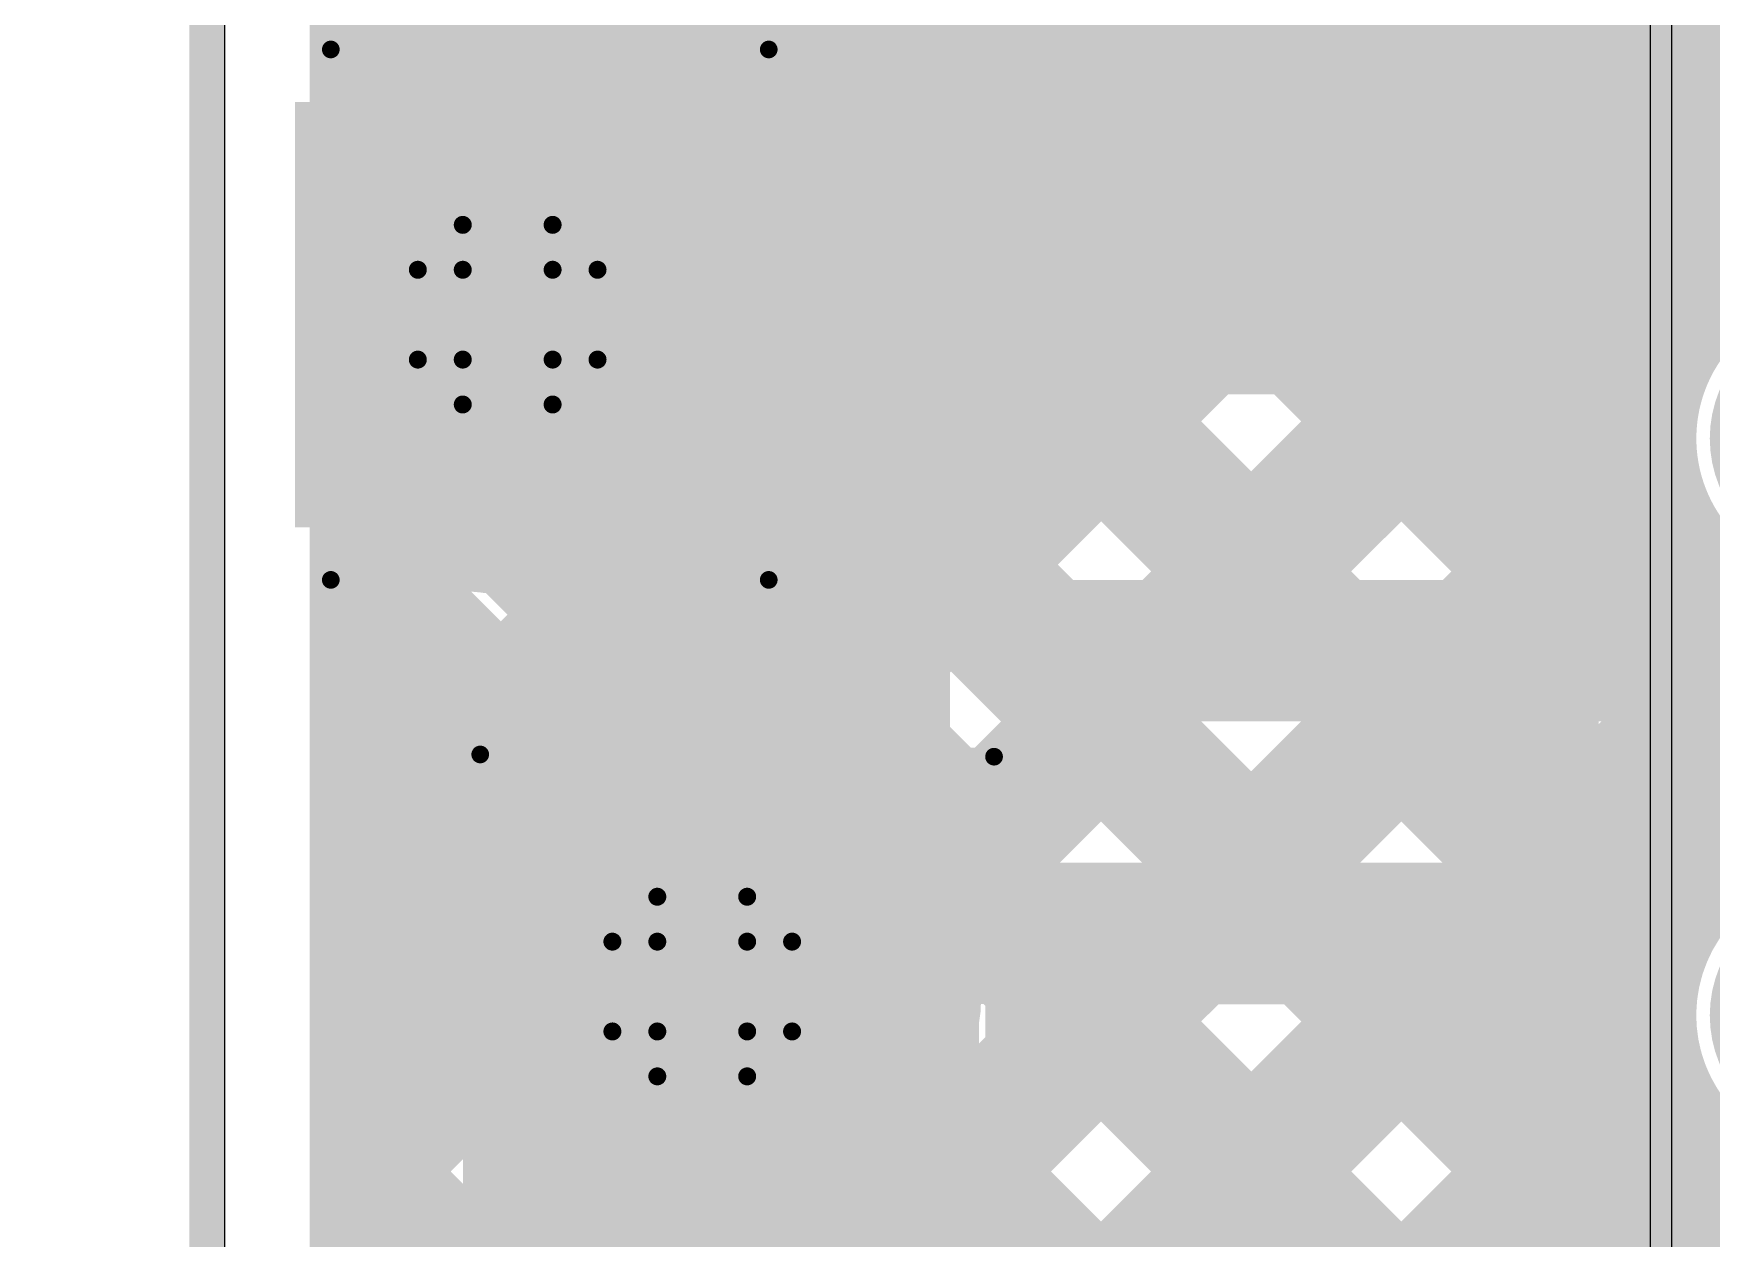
# Model space of a CAD drawing. Header units: millimetres. Extents: x 13 to 259, y -2 to 326.
# Drawn here: x 96.26 to 101.003, y 85.088 to 88.495 of the extents above; entities that cross this region are included whole.
import ezdxf

# ---------------------------------------------------------------- set-up
doc = ezdxf.new("R2010")
doc.units = ezdxf.units.MM
for name, color, linetype in [('BottomLayer', 5, 'Continuous'), ('BottomSolder', 6, 'Continuous'), ('ConnectLayer', 7, 'Continuous'), ('DrillDrawing', 1, 'Continuous'), ('Mechanical14', 56, 'Continuous'), ('Mechanical34', 56, 'Continuous'), ('Mechanical35', 56, 'Continuous'), ('Mechanical37', 56, 'Continuous'), ('Mechanical8', 56, 'Continuous'), ('MidLayer1', 16, 'Continuous'), ('MidLayer2', 76, 'Continuous'), ('MidLayer3', 90, 'Continuous'), ('MidLayer4', 156, 'Continuous'), ('MidLayer5', 130, 'Continuous'), ('MidLayer6', 216, 'Continuous'), ('MultiLayer', 9, 'Continuous'), ('TopLayer', 1, 'Continuous'), ('TopPaste', 8, 'Continuous'), ('TopSolder', 216, 'Continuous')]:
    doc.layers.add(name, color=color, linetype=linetype)

# ---------------------------------------------------------------- blocks, each defined once
blk = doc.blocks.new('PCB_CONN_1206F_40')
at = {"layer": 'Mechanical14', "const_width": 0.1}
for points in [[(-0.7321, 1.0579), (-0.7321, -1.0587)], [(0.6093, 1.0579), (-0.7321, 1.0579)], [(0.6186, -1.0587), (-0.7321, -1.0587)]]:
    blk.add_lwpolyline(points, dxfattribs=at)
at = {"layer": 'Mechanical14', "const_width": 0.05}
for points in [[(-0.7571, 1.0579, 1), (-0.7071, 1.0579, 1)], [(-0.7571, 1.0579, 1), (-0.7071, 1.0579, 1)], [(0.5843, 1.0579, 1), (0.6343, 1.0579, 1)], [(-0.7571, -1.0587, 1), (-0.7071, -1.0587, 1)], [(-0.7571, -1.0587, 1), (-0.7071, -1.0587, 1)], [(0.5936, -1.0587, 1), (0.6436, -1.0587, 1)]]:
    blk.add_lwpolyline(points, format="xyb", close=True, dxfattribs=at)
at = {"layer": 'Mechanical34', "const_width": 0.05}
blk.add_lwpolyline([(0.6276, -1.1563), (-0.825, -1.15)], dxfattribs=at)
at = {"layer": 'Mechanical34', "const_width": 0.025}
for points in [[(-0.8375, -1.15, 1), (-0.8125, -1.15, 1)], [(0.6151, -1.1563, 1), (0.6401, -1.1563, 1)]]:
    blk.add_lwpolyline(points, format="xyb", close=True, dxfattribs=at)
at = {"layer": 'Mechanical35', "const_width": 0.05}
blk.add_lwpolyline([(0.625, 1.175), (-0.825, 1.175)], dxfattribs=at)
at = {"layer": 'Mechanical35', "const_width": 0.025}
for points in [[(-0.8375, 1.175, 1), (-0.8125, 1.175, 1)], [(0.6125, 1.175, 1), (0.6375, 1.175, 1)]]:
    blk.add_lwpolyline(points, format="xyb", close=True, dxfattribs=at)
at = {"layer": 'Mechanical37', "const_width": 0.05}
blk.add_lwpolyline([(-0.825, 1.175), (-0.825, -1.15)], dxfattribs=at)
at = {"layer": 'Mechanical37', "const_width": 0.025}
for points in [[(-0.8375, 1.175, 1), (-0.8125, 1.175, 1)], [(-0.8375, -1.15, 1), (-0.8125, -1.15, 1)]]:
    blk.add_lwpolyline(points, format="xyb", close=True, dxfattribs=at)
at = {"layer": 'TopLayer'}
blk.add_solid([(-0.575, -0.9), (0.575, -0.9), (-0.575, 0.9), (0.575, 0.9)], dxfattribs=at)
at = {"layer": 'TopPaste'}
blk.add_solid([(-0.575, -0.9), (0.575, -0.9), (-0.575, 0.9), (0.575, 0.9)], dxfattribs=at)
at = {"layer": 'TopSolder'}
blk.add_solid([(-0.6766, -1.0016), (0.6766, -1.0016), (-0.6766, 1.0016), (0.6766, 1.0016)], dxfattribs=at)
blk = doc.blocks.new('PCB_CONN_0603F_48')
at = {"layer": 'Mechanical14', "const_width": 0.1}
for points in [[(0.508, 0.65), (-0.638, 0.65)], [(-0.638, 0.65), (-0.638, -0.65)], [(0.508, -0.65), (-0.638, -0.65)]]:
    blk.add_lwpolyline(points, dxfattribs=at)
at = {"layer": 'Mechanical14', "const_width": 0.05}
for points in [[(-0.663, 0.65, 1), (-0.613, 0.65, 1)], [(-0.663, 0.65, 1), (-0.613, 0.65, 1)], [(0.483, 0.65, 1), (0.533, 0.65, 1)], [(-0.663, -0.65, 1), (-0.613, -0.65, 1)], [(-0.663, -0.65, 1), (-0.613, -0.65, 1)], [(0.483, -0.65, 1), (0.533, -0.65, 1)]]:
    blk.add_lwpolyline(points, format="xyb", close=True, dxfattribs=at)
at = {"layer": 'Mechanical34', "const_width": 0.05}
blk.add_lwpolyline([(0.5, -0.75), (-0.738, -0.75)], dxfattribs=at)
at = {"layer": 'Mechanical34', "const_width": 0.025}
for points in [[(-0.7505, -0.75, 1), (-0.7255, -0.75, 1)], [(0.4875, -0.75, 1), (0.5125, -0.75, 1)]]:
    blk.add_lwpolyline(points, format="xyb", close=True, dxfattribs=at)
at = {"layer": 'Mechanical35', "const_width": 0.05}
blk.add_lwpolyline([(0.5, 0.75), (-0.738, 0.75)], dxfattribs=at)
at = {"layer": 'Mechanical35', "const_width": 0.025}
for points in [[(-0.7505, 0.75, 1), (-0.7255, 0.75, 1)], [(0.4875, 0.75, 1), (0.5125, 0.75, 1)]]:
    blk.add_lwpolyline(points, format="xyb", close=True, dxfattribs=at)
at = {"layer": 'Mechanical37', "const_width": 0.05}
blk.add_lwpolyline([(-0.738, 0.75), (-0.738, -0.75)], dxfattribs=at)
at = {"layer": 'Mechanical37', "const_width": 0.025}
for points in [[(-0.7505, 0.75, 1), (-0.7255, 0.75, 1)], [(-0.7505, -0.75, 1), (-0.7255, -0.75, 1)]]:
    blk.add_lwpolyline(points, format="xyb", close=True, dxfattribs=at)
at = {"layer": 'TopLayer'}
blk.add_solid([(-0.5, -0.5), (0.5, -0.5), (-0.5, 0.5), (0.5, 0.5)], dxfattribs=at)
at = {"layer": 'TopPaste'}
blk.add_solid([(-0.5, -0.5), (0.5, -0.5), (-0.5, 0.5), (0.5, 0.5)], dxfattribs=at)
at = {"layer": 'TopSolder'}
blk.add_solid([(-0.6016, -0.6016), (0.6016, -0.6016), (-0.6016, 0.6016), (0.6016, 0.6016)], dxfattribs=at)

msp = doc.modelspace()

# ---------------------------------------------------------------- linework, layer by layer
at = {"layer": 'BottomLayer', "const_width": 0.25}
for points in [[(97.475, 87.7, 1), (97.725, 87.7, 1)], [(98.025, 85.8, 1), (98.275, 85.8, 1)]]:
    msp.add_lwpolyline(points, format="xyb", close=True, dxfattribs=at)
at = {"layer": 'BottomSolder', "const_width": 0.3516}
for points in [[(101.1742, 87.35, 1), (101.5258, 87.35, 1)], [(101.1742, 85.7185, 1), (101.5258, 85.7185, 1)]]:
    msp.add_lwpolyline(points, format="xyb", close=True, dxfattribs=at)
at = {"layer": 'ConnectLayer'}
for p, q in [((96.8, 84.7), (96.8, 118.759)), ((96.8, 84.7), (96.8, 118.759)), ((100.8311, 77.725), (100.8311, 95.3499))]:
    msp.add_line(p, q, dxfattribs=at)
at = {"layer": 'ConnectLayer', "const_width": 0.4}
for points in [[(98.7109, 85.983), (109.0742, 96.3463)], [(98.7109, 85.983), (109.0742, 96.3463)], [(97.24, 86.2092), (105.7863, 94.7555)], [(97.24, 86.2092), (105.7863, 94.7555)], [(98.2592, 86.3798), (106.5163, 94.6369)], [(98.2592, 86.3798), (106.5163, 94.6369)], [(97.6234, 88.2895), (101.35, 92.0162)], [(97.24, 91.9814), (100.932, 88.2894)], [(98.1338, 87.9514), (101.35, 91.1677)], [(97.24, 91.1329), (100.8027, 87.5703)], [(97.24, 91.1329), (100.8027, 87.5703)], [(97.24, 91.1329), (100.1579, 88.215)], [(97.24, 91.1329), (100.4845, 87.8884)], [(99.2459, 88.215), (101.35, 90.3192)], [(100.4845, 81.1035), (100.4845, 89.9965)], [(97.6234, 88.2895), (99.2864, 89.9526)], [(97.6234, 88.2895), (99.2864, 89.9526)], [(97.6234, 88.2895), (99.2864, 89.9526)], [(99.2639, 89.9576), (101.2851, 87.9364)], [(99.2639, 89.9576), (101.2851, 87.9364)], [(98.1338, 87.9514), (100.0979, 89.9155)], [(98.1338, 87.9514), (100.0979, 89.9155)], [(98.1338, 87.9514), (100.0979, 89.9155)], [(97.24, 86.2092), (100.4845, 89.4536)], [(100.0944, 88.215), (101.35, 89.4707)], [(98.114, 89.4103), (100.4845, 87.0399)], [(98.1141, 89.4104), (101.2285, 86.2959)], [(98.1141, 89.4104), (101.2285, 86.2959)], [(98.1141, 89.4104), (99.3094, 88.215)], [(97.24, 88.1674), (97.24, 89.2326)], [(97.24, 88.1674), (97.24, 89.2326)], [(97.24, 88.1674), (97.24, 89.2326)], [(97.24, 88.1674), (97.24, 89.2326)], [(97.24, 88.1674), (97.24, 89.2326)], [(97.5648, 89.1111), (100.7856, 85.8903)], [(97.5648, 89.1111), (100.7856, 85.8903)], [(97.5648, 89.1111), (98.688, 87.9879)], [(97.5648, 89.1111), (99.9259, 86.75)], [(97.5648, 89.1111), (100.4845, 86.1914)], [(97.6239, 89.1105), (98.7167, 88.0177)], [(97.6234, 88.2895), (98.0341, 88.7003)], [(100.8576, 88.215), (101.35, 88.7074)], [(98.2592, 86.3798), (100.4845, 88.6051)], [(97.24, 88.5873), (97.5404, 88.287)], [(97.24, 88.5873), (97.5404, 88.287)], [(97.24, 88.5873), (97.5404, 88.287)], [(97.24, 88.5873), (97.5404, 88.287)], [(97.24, 88.5873), (97.5403, 88.287)], [(98.1338, 87.9514), (98.4584, 88.276)], [(98.1186, 87.4185), (98.915, 88.215)], [(98.915, 88.215), (100.8576, 88.215)], [(98.4483, 87.4174), (98.936, 87.9052)], [(98.8726, 86.9932), (99.7794, 87.9)], [(99, 87.9), (101.1365, 87.9)], [(99.4779, 86.75), (100.6279, 87.9)], [(99.6244, 87.9), (100.7744, 86.75)], [(100.4729, 87.9), (100.8027, 87.5703)], [(98.7109, 85.983), (100.4845, 87.7565)], [(98.1896, 87.6762), (99.1157, 86.75)], [(98.2995, 85.5716), (100.4029, 87.675)], [(98.3703, 86.4909), (99.5544, 87.675)], [(98.5014, 87.0377), (99.1387, 87.675)], [(99.1387, 87.675), (100.8576, 87.675)], [(99.8493, 87.675), (101.2285, 86.2959)], [(100.6979, 87.675), (100.8027, 87.5702)], [(98.187, 87.6403), (113.1386, 72.6887)], [(98.187, 87.6403), (113.1386, 72.6887)], [(98.187, 87.6403), (98.2637, 87.5637)], [(98.187, 87.6403), (100.4845, 85.3429)], [(99.0698, 87.6061), (100.7856, 85.8902)], [(97.24, 84.7), (97.24, 87.2326)], [(97.24, 84.7), (97.24, 87.2326)], [(97.24, 84.7), (97.24, 87.2326)], [(97.24, 84.7), (97.24, 87.2326)], [(97.24, 84.7), (97.24, 87.2326)], [(98.2365, 84.66), (100.7788, 87.2024)], [(98.6455, 87.1818), (103.4773, 82.35)], [(98.6648, 85.0883), (100.7788, 87.2024)], [(98.6648, 85.0883), (100.7788, 87.2024)], [(100.3265, 86.75), (100.7788, 87.2024)], [(97.24, 87.0577), (97.3486, 87.1663)], [(97.24, 87.0577), (97.3486, 87.1663)], [(97.24, 87.0577), (97.3486, 87.1663)], [(97.24, 87.0577), (97.3486, 87.1663)], [(97.24, 87.0577), (97.3486, 87.1663)], [(97.8244, 87.1543), (100.4845, 84.4943)], [(97.8245, 87.1544), (101.0169, 83.9619)], [(97.8245, 87.1544), (101.0169, 83.9619)], [(97.8303, 86.2959), (97.8303, 87.1303)], [(97.6239, 87.1105), (98.3999, 86.3345)], [(98.3703, 86.2959), (98.3703, 86.9408)], [(97.24, 86.8903), (97.8328, 86.2975)], [(97.24, 86.8903), (97.8328, 86.2975)], [(97.24, 86.8903), (97.8303, 86.3)], [(97.24, 86.8903), (97.8328, 86.2975)], [(97.24, 86.8902), (97.8328, 86.2975)], [(98.6648, 85.0883), (100.4845, 86.908)], [(97.24, 86.2092), (97.8826, 86.8518)], [(97.24, 86.2092), (97.8303, 86.7994)], [(87.012, 72.587), (101.2035, 86.7785)], [(87.012, 72.587), (101.2035, 86.7785)], [(98.3703, 83.9453), (101.2035, 86.7785)], [(98.3703, 83.9453), (101.2035, 86.7785)], [(99.1157, 86.75), (118.9521, 86.75)], [(98.3703, 86.6085), (101.0169, 83.9619)], [(92.4966, 78.0717), (100.4845, 86.0595)], [(97.24, 86.0417), (97.5661, 85.7157)], [(97.24, 86.0417), (97.5661, 85.7157)], [(97.24, 86.0417), (97.5661, 85.7157)], [(97.24, 86.0417), (97.5661, 85.7157)], [(97.24, 86.0417), (97.5661, 85.7156)], [(93.79, 79.365), (100.375, 85.95)], [(98.6648, 85.0883), (99.5265, 85.95)], [(98.95, 85.95), (100.8074, 85.95)], [(99.0288, 85.95), (101.0169, 83.9619)], [(99.8774, 85.95), (106.4624, 79.365)], [(100.7259, 85.95), (100.7856, 85.8903)], [(98.2142, 85.9161), (100.7716, 83.3586)], [(97.24, 85.3607), (97.5702, 85.6908)], [(97.24, 85.3607), (97.5702, 85.6908)], [(97.24, 85.3607), (97.5702, 85.6908)], [(97.24, 85.3607), (97.5702, 85.6908)], [(97.24, 85.3607), (97.5702, 85.6908)], [(93.1514, 77.8779), (100.7942, 85.5207)], [(93.1514, 77.8779), (100.7942, 85.5207)], [(94.6385, 79.365), (100.7942, 85.5207)], [(98.3703, 83.0968), (100.7942, 85.5207)], [(98.6475, 85.4828), (100.7716, 83.3587)], [(98.6475, 85.4828), (100.7716, 83.3587)], [(98.6475, 85.4828), (100.7716, 83.3587)], [(98.6475, 85.4828), (100.4845, 83.6458)], [(93.3452, 78.0717), (100.4845, 85.211)], [(97.24, 85.1932), (97.5641, 84.8691)], [(97.24, 85.1932), (97.5641, 84.8691)], [(97.24, 85.1932), (97.5641, 84.8691)], [(97.24, 85.1932), (97.5641, 84.8691)], [(97.24, 85.1932), (97.5641, 84.8691)], [(93.5961, 77.474), (101.2578, 85.1358)], [(93.5961, 77.474), (101.2578, 85.1358)], [(95.487, 79.365), (101.2578, 85.1358)], [(98.472, 82.35), (101.2578, 85.1358)], [(98.2819, 84.9998), (100.9317, 82.35)]]:
    msp.add_lwpolyline(points, dxfattribs=at)
at = {"layer": 'ConnectLayer'}
for points, const_width in [([(100.3845, 88.6051, 1), (100.5845, 88.6051, 1)], 0.2), ([(97.14, 88.5873, 1), (97.34, 88.5873, 1)], 0.2), ([(97.14, 88.5873, 1), (97.34, 88.5873, 1)], 0.2), ([(97.14, 88.5873, 1), (97.34, 88.5873, 1)], 0.2), ([(97.14, 88.5873, 1), (97.34, 88.5873, 1)], 0.2), ([(97.14, 88.5873, 1), (97.34, 88.5873, 1)], 0.2), ([(97.4403, 88.287, 1), (97.6403, 88.287, 1)], 0.2), ([(97.4404, 88.287, 1), (97.6404, 88.287, 1)], 0.2), ([(97.4404, 88.287, 1), (97.6404, 88.287, 1)], 0.2), ([(97.4404, 88.287, 1), (97.6404, 88.287, 1)], 0.2), ([(97.4404, 88.287, 1), (97.6404, 88.287, 1)], 0.2), ([(97.5234, 88.2895, 1), (97.7234, 88.2895, 1)], 0.2), ([(97.5234, 88.2895, 1), (97.7234, 88.2895, 1)], 0.2), ([(97.5234, 88.2895, 1), (97.7234, 88.2895, 1)], 0.2), ([(97.5234, 88.2895, 1), (97.7234, 88.2895, 1)], 0.2), ([(97.5234, 88.2895, 1), (97.7234, 88.2895, 1)], 0.2), ([(98.3584, 88.276, 1), (98.5584, 88.276, 1)], 0.2), ([(100.832, 88.2894, 1), (101.032, 88.2894, 1)], 0.2), ([(98.815, 88.215, 1), (99.015, 88.215, 1)], 0.2), ([(98.815, 88.215, 1), (99.015, 88.215, 1)], 0.2), ([(99.1459, 88.215, 1), (99.3459, 88.215, 1)], 0.2), ([(99.2094, 88.215, 1), (99.4094, 88.215, 1)], 0.2), ([(99.9944, 88.215, 1), (100.1944, 88.215, 1)], 0.2), ([(100.0579, 88.215, 1), (100.2579, 88.215, 1)], 0.2), ([(100.7576, 88.215, 1), (100.9576, 88.215, 1)], 0.2), ([(100.7576, 88.215, 1), (100.9576, 88.215, 1)], 0.2), ([(97.14, 88.1674, 1), (97.34, 88.1674, 1)], 0.2), ([(97.14, 88.1674, 1), (97.34, 88.1674, 1)], 0.2), ([(97.14, 88.1674, 1), (97.34, 88.1674, 1)], 0.2), ([(97.14, 88.1674, 1), (97.34, 88.1674, 1)], 0.2), ([(97.14, 88.1674, 1), (97.34, 88.1674, 1)], 0.2), ([(97.14, 88.1674, 1), (97.34, 88.1674, 1)], 0.2), ([(97.14, 88.1674, 1), (97.34, 88.1674, 1)], 0.2), ([(97.14, 88.1674, 1), (97.34, 88.1674, 1)], 0.2), ([(97.14, 88.1674, 1), (97.34, 88.1674, 1)], 0.2), ([(97.14, 88.1674, 1), (97.34, 88.1674, 1)], 0.2), ([(98.588, 87.9879, 1), (98.788, 87.9879, 1)], 0.2), ([(98.6167, 88.0177, 1), (98.8167, 88.0177, 1)], 0.2), ([(98.6167, 88.0177, 1), (98.8167, 88.0177, 1)], 0.2), ([(98.6172, 88.0172, 1), (98.8172, 88.0172, 1)], 0.2), ([(98.0338, 87.9514, 1), (98.2338, 87.9514, 1)], 0.2), ([(98.0338, 87.9514, 1), (98.2338, 87.9514, 1)], 0.2), ([(98.0338, 87.9514, 1), (98.2338, 87.9514, 1)], 0.2), ([(98.0338, 87.9514, 1), (98.2338, 87.9514, 1)], 0.2), ([(98.0338, 87.9514, 1), (98.2338, 87.9514, 1)], 0.2), ([(101.94, 87.35, 1), (100.76, 87.35, 1)], 0.4), ([(101.94, 87.35, 1), (100.76, 87.35, 1)], 0.4), ([(98.836, 87.9052, 1), (99.036, 87.9052, 1)], 0.2), ([(98.9, 87.9, 1), (99.1, 87.9, 1)], 0.2), ([(98.9, 87.9, 1), (99.1, 87.9, 1)], 0.2), ([(98.9, 87.9, 1), (99.1, 87.9, 1)], 0.2), ([(99.5244, 87.9, 1), (99.7244, 87.9, 1)], 0.2), ([(99.6794, 87.9, 1), (99.8794, 87.9, 1)], 0.2), ([(100.3729, 87.9, 1), (100.5729, 87.9, 1)], 0.2), ([(100.3845, 87.8884, 1), (100.5845, 87.8884, 1)], 0.2), ([(100.5279, 87.9, 1), (100.7279, 87.9, 1)], 0.2), ([(101.0365, 87.9, 1), (101.2365, 87.9, 1)], 0.2), ([(101.0365, 87.9, 1), (101.2365, 87.9, 1)], 0.2), ([(100.3845, 87.7565, 1), (100.5845, 87.7565, 1)], 0.2), ([(98.09, 87.7, 1), (98.29, 87.7, 1)], 0.2), ([(98.09, 87.7, 1), (98.29, 87.7, 1)], 0.2), ([(98.09, 87.7, 1), (98.29, 87.7, 1)], 0.2), ([(98.09, 87.7, 1), (98.29, 87.7, 1)], 0.2), ([(98.09, 87.7, 1), (98.29, 87.7, 1)], 0.2), ([(98.09, 87.7, 1), (98.29, 87.7, 1)], 0.2), ([(98.09, 87.7, 1), (98.29, 87.7, 1)], 0.2), ([(98.09, 87.7, 1), (98.29, 87.7, 1)], 0.2), ([(98.09, 87.7, 1), (98.29, 87.7, 1)], 0.2), ([(98.0896, 87.6762, 1), (98.2896, 87.6762, 1)], 0.2), ([(99.0387, 87.675, 1), (99.2387, 87.675, 1)], 0.2), ([(99.0387, 87.675, 1), (99.2387, 87.675, 1)], 0.2), ([(99.4544, 87.675, 1), (99.6544, 87.675, 1)], 0.2), ([(99.7493, 87.675, 1), (99.9493, 87.675, 1)], 0.2), ([(100.3029, 87.675, 1), (100.5029, 87.675, 1)], 0.2), ([(100.5979, 87.675, 1), (100.7979, 87.675, 1)], 0.2), ([(100.7576, 87.675, 1), (100.9576, 87.675, 1)], 0.2), ([(100.7576, 87.675, 1), (100.9576, 87.675, 1)], 0.2), ([(98.087, 87.6403, 1), (98.287, 87.6403, 1)], 0.2), ([(98.087, 87.6403, 1), (98.287, 87.6403, 1)], 0.2), ([(98.087, 87.6403, 1), (98.287, 87.6403, 1)], 0.2), ([(98.087, 87.6403, 1), (98.287, 87.6403, 1)], 0.2), ([(98.9698, 87.6061, 1), (99.1698, 87.6061, 1)], 0.2), ([(98.1637, 87.5637, 1), (98.3637, 87.5637, 1)], 0.2), ([(100.7027, 87.5703, 1), (100.9027, 87.5703, 1)], 0.2), ([(100.7027, 87.5703, 1), (100.9027, 87.5703, 1)], 0.2), ([(100.7027, 87.5703, 1), (100.9027, 87.5703, 1)], 0.2), ([(100.7027, 87.5702, 1), (100.9027, 87.5702, 1)], 0.2), ([(98.0186, 87.4185, 1), (98.2186, 87.4185, 1)], 0.2), ([(98.0186, 87.4185, 1), (98.2186, 87.4185, 1)], 0.2), ([(98.3483, 87.4174, 1), (98.5483, 87.4174, 1)], 0.2), ([(100.66, 87.35, 1), (100.86, 87.35, 1)], 0.2), ([(100.66, 87.35, 1), (100.86, 87.35, 1)], 0.2), ([(97.14, 87.2326, 1), (97.34, 87.2326, 1)], 0.2), ([(97.14, 87.2326, 1), (97.34, 87.2326, 1)], 0.2), ([(97.14, 87.2326, 1), (97.34, 87.2326, 1)], 0.2), ([(97.14, 87.2326, 1), (97.34, 87.2326, 1)], 0.2), ([(97.14, 87.2326, 1), (97.34, 87.2326, 1)], 0.2), ([(97.14, 87.2326, 1), (97.34, 87.2326, 1)], 0.2), ([(97.14, 87.2326, 1), (97.34, 87.2326, 1)], 0.2), ([(97.14, 87.2326, 1), (97.34, 87.2326, 1)], 0.2), ([(97.14, 87.2326, 1), (97.34, 87.2326, 1)], 0.2), ([(97.14, 87.2326, 1), (97.34, 87.2326, 1)], 0.2), ([(97.7815, 87.1815, 1), (97.9815, 87.1815, 1)], 0.2), ([(98.5455, 87.1818, 1), (98.7455, 87.1818, 1)], 0.2), ([(100.6788, 87.2024, 1), (100.8788, 87.2024, 1)], 0.2), ([(100.6788, 87.2024, 1), (100.8788, 87.2024, 1)], 0.2), ([(100.6788, 87.2024, 1), (100.8788, 87.2024, 1)], 0.2), ([(100.6788, 87.2024, 1), (100.8788, 87.2024, 1)], 0.2), ([(97.2486, 87.1663, 1), (97.4486, 87.1663, 1)], 0.2), ([(97.2486, 87.1663, 1), (97.4486, 87.1663, 1)], 0.2), ([(97.2486, 87.1663, 1), (97.4486, 87.1663, 1)], 0.2), ([(97.2486, 87.1663, 1), (97.4486, 87.1663, 1)], 0.2), ([(97.2486, 87.1663, 1), (97.4486, 87.1663, 1)], 0.2), ([(97.7244, 87.1543, 1), (97.9244, 87.1543, 1)], 0.2), ([(97.7245, 87.1544, 1), (97.9245, 87.1544, 1)], 0.2), ([(97.7245, 87.1544, 1), (97.9245, 87.1544, 1)], 0.2), ([(97.7303, 87.1303, 1), (97.9303, 87.1303, 1)], 0.2), ([(97.5239, 87.1105, 1), (97.7239, 87.1105, 1)], 0.2), ([(97.5239, 87.1105, 1), (97.7239, 87.1105, 1)], 0.2), ([(97.14, 87.0577, 1), (97.34, 87.0577, 1)], 0.2), ([(97.14, 87.0577, 1), (97.34, 87.0577, 1)], 0.2), ([(97.14, 87.0577, 1), (97.34, 87.0577, 1)], 0.2), ([(97.14, 87.0577, 1), (97.34, 87.0577, 1)], 0.2), ([(97.14, 87.0577, 1), (97.34, 87.0577, 1)], 0.2), ([(98.4004, 87.0367, 1), (98.6004, 87.0367, 1)], 0.2), ([(98.4014, 87.0377, 1), (98.6014, 87.0377, 1)], 0.2), ([(98.4014, 87.0377, 1), (98.6014, 87.0377, 1)], 0.2), ([(100.3845, 87.0399, 1), (100.5845, 87.0399, 1)], 0.2), ([(98.7726, 86.9932, 1), (98.9726, 86.9932, 1)], 0.2), ([(98.2703, 86.9408, 1), (98.4703, 86.9408, 1)], 0.2), ([(98.2703, 86.9408, 1), (98.4703, 86.9408, 1)], 0.2), ([(98.2703, 86.9408, 1), (98.4703, 86.9408, 1)], 0.2), ([(97.14, 86.8903, 1), (97.34, 86.8903, 1)], 0.2), ([(97.14, 86.8903, 1), (97.34, 86.8903, 1)], 0.2), ([(97.14, 86.8903, 1), (97.34, 86.8903, 1)], 0.2), ([(97.14, 86.8903, 1), (97.34, 86.8903, 1)], 0.2), ([(97.14, 86.8902, 1), (97.34, 86.8902, 1)], 0.2), ([(100.3845, 86.908, 1), (100.5845, 86.908, 1)], 0.2), ([(97.7826, 86.8518, 1), (97.9826, 86.8518, 1)], 0.2), ([(97.7303, 86.7994, 1), (97.9303, 86.7994, 1)], 0.2), ([(99.0157, 86.75, 1), (99.2157, 86.75, 1)], 0.2), ([(99.0157, 86.75, 1), (99.2157, 86.75, 1)], 0.2), ([(99.3779, 86.75, 1), (99.5779, 86.75, 1)], 0.2), ([(99.8259, 86.75, 1), (100.0259, 86.75, 1)], 0.2), ([(100.2265, 86.75, 1), (100.4265, 86.75, 1)], 0.2), ([(100.6744, 86.75, 1), (100.8744, 86.75, 1)], 0.2), ([(98.2703, 86.6085, 1), (98.4703, 86.6085, 1)], 0.2), ([(98.2703, 86.4909, 1), (98.4703, 86.4909, 1)], 0.2), ([(98.1592, 86.3798, 1), (98.3592, 86.3798, 1)], 0.2), ([(98.1592, 86.3798, 1), (98.3592, 86.3798, 1)], 0.2), ([(98.1592, 86.3798, 1), (98.3592, 86.3798, 1)], 0.2), ([(98.2999, 86.3345, 1), (98.4999, 86.3345, 1)], 0.2), ([(98.2999, 86.3345, 1), (98.4999, 86.3345, 1)], 0.2), ([(97.7303, 86.3, 1), (97.9303, 86.3, 1)], 0.2), ([(97.7303, 86.2959, 1), (97.9303, 86.2959, 1)], 0.2), ([(97.7303, 86.2959, 1), (97.9303, 86.2959, 1)], 0.2), ([(97.7328, 86.2975, 1), (97.9328, 86.2975, 1)], 0.2), ([(97.7328, 86.2975, 1), (97.9328, 86.2975, 1)], 0.2), ([(97.7328, 86.2975, 1), (97.9328, 86.2975, 1)], 0.2), ([(97.7328, 86.2975, 1), (97.9328, 86.2975, 1)], 0.2), ([(98.2703, 86.2959, 1), (98.4703, 86.2959, 1)], 0.2), ([(98.2703, 86.2959, 1), (98.4703, 86.2959, 1)], 0.2), ([(98.2703, 86.2959, 1), (98.4703, 86.2959, 1)], 0.2), ([(101.94, 85.7185, 1), (100.76, 85.7185, 1)], 0.4), ([(101.94, 85.7185, 1), (100.76, 85.7185, 1)], 0.4), ([(101.94, 85.7185, 1), (100.76, 85.7185, 1)], 0.4), ([(97.14, 86.2092, 1), (97.34, 86.2092, 1)], 0.2), ([(97.14, 86.2092, 1), (97.34, 86.2092, 1)], 0.2), ([(97.14, 86.2092, 1), (97.34, 86.2092, 1)], 0.2), ([(97.14, 86.2092, 1), (97.34, 86.2092, 1)], 0.2), ([(97.14, 86.2092, 1), (97.34, 86.2092, 1)], 0.2), ([(100.3845, 86.1914, 1), (100.5845, 86.1914, 1)], 0.2), ([(97.14, 86.0417, 1), (97.34, 86.0417, 1)], 0.2), ([(97.14, 86.0417, 1), (97.34, 86.0417, 1)], 0.2), ([(97.14, 86.0417, 1), (97.34, 86.0417, 1)], 0.2), ([(97.14, 86.0417, 1), (97.34, 86.0417, 1)], 0.2), ([(97.14, 86.0417, 1), (97.34, 86.0417, 1)], 0.2), ([(98.5837, 86.0515, 1), (98.7837, 86.0515, 1)], 0.2), ([(98.5837, 86.0515, 1), (98.7837, 86.0515, 1)], 0.2), ([(98.5837, 86.0515, 1), (98.7837, 86.0515, 1)], 0.2), ([(100.3845, 86.0595, 1), (100.5845, 86.0595, 1)], 0.2), ([(98.6109, 85.983, 1), (98.8109, 85.983, 1)], 0.2), ([(98.6109, 85.983, 1), (98.8109, 85.983, 1)], 0.2), ([(98.6109, 85.983, 1), (98.8109, 85.983, 1)], 0.2), ([(98.85, 85.95, 1), (99.05, 85.95, 1)], 0.2), ([(98.85, 85.95, 1), (99.05, 85.95, 1)], 0.2), ([(98.85, 85.95, 1), (99.05, 85.95, 1)], 0.2), ([(98.9288, 85.95, 1), (99.1288, 85.95, 1)], 0.2), ([(99.4265, 85.95, 1), (99.6265, 85.95, 1)], 0.2), ([(99.7774, 85.95, 1), (99.9774, 85.95, 1)], 0.2), ([(100.275, 85.95, 1), (100.475, 85.95, 1)], 0.2), ([(100.6259, 85.95, 1), (100.8259, 85.95, 1)], 0.2), ([(100.7074, 85.95, 1), (100.9074, 85.95, 1)], 0.2), ([(100.7074, 85.95, 1), (100.9074, 85.95, 1)], 0.2), ([(98.1142, 85.9161, 1), (98.3142, 85.9161, 1)], 0.2), ([(100.6856, 85.8903, 1), (100.8856, 85.8903, 1)], 0.2), ([(100.6856, 85.8903, 1), (100.8856, 85.8903, 1)], 0.2), ([(100.6856, 85.8903, 1), (100.8856, 85.8903, 1)], 0.2), ([(100.6856, 85.8902, 1), (100.8856, 85.8902, 1)], 0.2), ([(98.023, 85.842, 1), (98.223, 85.842, 1)], 0.2), ([(98.023, 85.842, 1), (98.223, 85.842, 1)], 0.2), ([(98.023, 85.842, 1), (98.223, 85.842, 1)], 0.2), ([(98.64, 85.8, 1), (98.84, 85.8, 1)], 0.2), ([(98.64, 85.8, 1), (98.84, 85.8, 1)], 0.2), ([(98.64, 85.8, 1), (98.84, 85.8, 1)], 0.2), ([(98.64, 85.8, 1), (98.84, 85.8, 1)], 0.2), ([(98.64, 85.8, 1), (98.84, 85.8, 1)], 0.2), ([(98.64, 85.8, 1), (98.84, 85.8, 1)], 0.2), ([(98.64, 85.8, 1), (98.84, 85.8, 1)], 0.2), ([(98.64, 85.8, 1), (98.84, 85.8, 1)], 0.2), ([(98.023, 85.758, 1), (98.223, 85.758, 1)], 0.2), ([(98.023, 85.758, 1), (98.223, 85.758, 1)], 0.2), ([(97.4661, 85.7157, 1), (97.6661, 85.7157, 1)], 0.2), ([(97.4661, 85.7157, 1), (97.6661, 85.7157, 1)], 0.2), ([(97.4661, 85.7157, 1), (97.6661, 85.7157, 1)], 0.2), ([(97.4661, 85.7157, 1), (97.6661, 85.7157, 1)], 0.2), ([(97.4661, 85.7156, 1), (97.6661, 85.7156, 1)], 0.2), ([(100.66, 85.7185, 1), (100.86, 85.7185, 1)], 0.2), ([(100.66, 85.7185, 1), (100.86, 85.7185, 1)], 0.2), ([(100.66, 85.7185, 1), (100.86, 85.7185, 1)], 0.2), ([(97.4702, 85.6908, 1), (97.6702, 85.6908, 1)], 0.2), ([(97.4702, 85.6908, 1), (97.6702, 85.6908, 1)], 0.2), ([(97.4702, 85.6908, 1), (97.6702, 85.6908, 1)], 0.2), ([(97.4702, 85.6908, 1), (97.6702, 85.6908, 1)], 0.2), ([(97.4702, 85.6908, 1), (97.6702, 85.6908, 1)], 0.2), ([(98.1995, 85.5716, 1), (98.3995, 85.5716, 1)], 0.2), ([(100.6942, 85.5207, 1), (100.8942, 85.5207, 1)], 0.2), ([(100.6942, 85.5207, 1), (100.8942, 85.5207, 1)], 0.2), ([(100.6942, 85.5207, 1), (100.8942, 85.5207, 1)], 0.2), ([(100.6942, 85.5207, 1), (100.8942, 85.5207, 1)], 0.2), ([(98.5475, 85.4828, 1), (98.7475, 85.4828, 1)], 0.2), ([(98.5475, 85.4828, 1), (98.7475, 85.4828, 1)], 0.2), ([(98.5475, 85.4828, 1), (98.7475, 85.4828, 1)], 0.2), ([(98.5475, 85.4828, 1), (98.7475, 85.4828, 1)], 0.2), ([(97.14, 85.3607, 1), (97.34, 85.3607, 1)], 0.2), ([(97.14, 85.3607, 1), (97.34, 85.3607, 1)], 0.2), ([(97.14, 85.3607, 1), (97.34, 85.3607, 1)], 0.2), ([(97.14, 85.3607, 1), (97.34, 85.3607, 1)], 0.2), ([(97.14, 85.3607, 1), (97.34, 85.3607, 1)], 0.2), ([(100.3845, 85.3429, 1), (100.5845, 85.3429, 1)], 0.2), ([(97.7303, 85.3042, 1), (97.9303, 85.3042, 1)], 0.2), ([(97.7303, 85.2959, 1), (97.9303, 85.2959, 1)], 0.2), ([(97.7368, 85.3, 1), (97.9368, 85.3, 1)], 0.2), ([(97.7368, 85.3, 1), (97.9368, 85.3, 1)], 0.2), ([(97.7368, 85.3, 1), (97.9368, 85.3, 1)], 0.2), ([(97.7368, 85.3, 1), (97.9368, 85.3, 1)], 0.2), ([(97.7368, 85.3, 1), (97.9368, 85.3, 1)], 0.2), ([(97.7368, 85.3, 1), (97.9368, 85.3, 1)], 0.2), ([(97.7368, 85.3, 1), (97.9368, 85.3, 1)], 0.2), ([(97.7368, 85.3, 1), (97.9368, 85.3, 1)], 0.2), ([(98.2703, 85.3042, 1), (98.4703, 85.3042, 1)], 0.2), ([(98.2703, 85.2959, 1), (98.4703, 85.2959, 1)], 0.2), ([(98.3633, 85.3, 1), (98.5633, 85.3, 1)], 0.2), ([(98.3633, 85.3, 1), (98.5633, 85.3, 1)], 0.2), ([(98.3633, 85.3, 1), (98.5633, 85.3, 1)], 0.2), ([(98.3633, 85.3, 1), (98.5633, 85.3, 1)], 0.2), ([(98.3633, 85.3, 1), (98.5633, 85.3, 1)], 0.2), ([(98.3633, 85.3, 1), (98.5633, 85.3, 1)], 0.2), ([(98.3633, 85.3, 1), (98.5633, 85.3, 1)], 0.2), ([(98.3633, 85.3, 1), (98.5633, 85.3, 1)], 0.2), ([(97.14, 85.1932, 1), (97.34, 85.1932, 1)], 0.2), ([(97.14, 85.1932, 1), (97.34, 85.1932, 1)], 0.2), ([(97.14, 85.1932, 1), (97.34, 85.1932, 1)], 0.2), ([(97.14, 85.1932, 1), (97.34, 85.1932, 1)], 0.2), ([(97.14, 85.1932, 1), (97.34, 85.1932, 1)], 0.2), ([(100.3845, 85.211, 1), (100.5845, 85.211, 1)], 0.2), ([(98.5648, 85.0883, 1), (98.7648, 85.0883, 1)], 0.2), ([(98.5648, 85.0883, 1), (98.7648, 85.0883, 1)], 0.2), ([(98.5648, 85.0883, 1), (98.7648, 85.0883, 1)], 0.2), ([(98.5648, 85.0883, 1), (98.7648, 85.0883, 1)], 0.2), ([(98.1819, 84.9998, 1), (98.3819, 84.9998, 1)], 0.2)]:
    msp.add_lwpolyline(points, format="xyb", close=True, dxfattribs=dict(at, const_width=const_width))
at = {"layer": 'ConnectLayer', "const_width": 0.4}
for points in [[(97.24, 88.1674, -0.622458), (98.19, 87.7)], [(97.24, 88.1674, -0.622458), (98.19, 87.7)], [(97.24, 88.1674, -0.622458), (98.19, 87.7)], [(97.24, 88.1674, -0.622458), (98.19, 87.7)], [(97.24, 88.1674, -0.622458), (98.19, 87.7)], [(99, 87.9, -0.199374), (98.7167, 88.0177)], [(99, 87.9, -0.198912), (98.7172, 88.0172)], [(101.94, 87.35, -1.8963), (101.1365, 87.9)], [(98.19, 87.7, -0.622458), (97.24, 87.2326)], [(98.19, 87.7, -0.622458), (97.24, 87.2326)], [(98.19, 87.7, -0.622458), (97.24, 87.2326)], [(98.19, 87.7, -0.124978), (98.1186, 87.4185)], [(101.94, 87.35, -1.344359), (100.8576, 87.675)], [(97.8815, 87.1815, -0.296674), (97.24, 87.2326)], [(97.6239, 87.1105, -0.175955), (97.24, 87.2326)], [(98.5014, 87.0377, -0.075893), (98.3703, 86.9408)], [(98.5004, 87.0367, -0.075253), (98.3703, 86.9408)], [(97.8368, 85.3, -1.696587), (98.74, 85.8)], [(97.8368, 85.3, -1.696587), (98.74, 85.8)], [(97.8368, 85.3, -0.940591), (98.3999, 86.3345)], [(97.8368, 85.3, -1.696587), (98.74, 85.8)], [(97.8303, 85.3042, -0.545034), (97.8303, 86.2959)], [(98.3703, 86.2959, -0.254821), (98.123, 85.842)], [(98.3703, 86.2959, -0.254821), (98.123, 85.842)], [(98.95, 85.95, -0.184163), (98.6837, 86.0515)], [(98.95, 85.95, -0.184163), (98.6837, 86.0515)], [(98.6837, 86.0515, -0.110551), (98.74, 85.8)], [(101.94, 85.7185, -1.225026), (100.8074, 85.95)], [(98.123, 85.758, -0.545034), (98.123, 85.842)], [(98.74, 85.8, -0.258322), (98.4633, 85.3)], [(98.74, 85.8, -0.258322), (98.4633, 85.3)], [(98.74, 85.8, -0.258322), (98.4633, 85.3)], [(98.74, 85.8, -0.258322), (98.4633, 85.3)], [(98.123, 85.758, -0.254821), (98.3703, 85.3042)], [(98.74, 84.8, -1.696587), (97.8368, 85.3)], [(98.74, 84.8, -1.696587), (97.8368, 85.3)], [(98.74, 84.8, -1.696587), (97.8368, 85.3)], [(98.74, 84.8, -1.696587), (97.8368, 85.3)], [(97.8303, 84.3042, -0.545034), (97.8303, 85.2959)], [(98.3703, 85.2959, -0.254821), (98.123, 84.842)], [(98.4633, 85.3, -0.258322), (98.74, 84.8)], [(98.4633, 85.3, -0.258322), (98.74, 84.8)], [(98.4633, 85.3, -0.258322), (98.74, 84.8)], [(98.4633, 85.3, -0.258322), (98.74, 84.8)]]:
    msp.add_lwpolyline(points, format="xyb", dxfattribs=at)
at = {"layer": 'DrillDrawing', "const_width": 0.0508}
for points in [[(97.473, 87.827), (97.473, 87.954)], [(97.473, 87.954), (97.727, 87.954)], [(97.727, 87.827), (97.727, 87.954)], [(97.346, 87.573), (97.346, 87.827)], [(97.346, 87.827), (97.473, 87.827)], [(97.727, 87.827), (97.854, 87.827)], [(97.854, 87.573), (97.854, 87.827)], [(97.346, 87.573), (97.473, 87.573)], [(97.473, 87.446), (97.473, 87.573)], [(97.727, 87.573), (97.854, 87.573)], [(97.727, 87.446), (97.727, 87.573)], [(97.473, 87.446), (97.727, 87.446)], [(98.023, 85.927), (98.023, 86.054)], [(98.023, 86.054), (98.277, 86.054)], [(98.277, 85.927), (98.277, 86.054)], [(97.896, 85.673), (97.896, 85.927)], [(97.896, 85.927), (98.023, 85.927)], [(98.277, 85.927), (98.404, 85.927)], [(98.404, 85.673), (98.404, 85.927)], [(97.896, 85.673), (98.023, 85.673)], [(98.023, 85.546), (98.023, 85.673)], [(98.277, 85.673), (98.404, 85.673)], [(98.277, 85.546), (98.277, 85.673)], [(98.023, 85.546), (98.277, 85.546)]]:
    msp.add_lwpolyline(points, dxfattribs=at)
at = {"layer": 'DrillDrawing', "const_width": 0.0254}
for points in [[(97.4603, 87.954, 1), (97.4857, 87.954, 1)], [(97.4603, 87.954, 1), (97.4857, 87.954, 1)], [(97.7143, 87.954, 1), (97.7397, 87.954, 1)], [(97.7143, 87.954, 1), (97.7397, 87.954, 1)], [(97.3333, 87.827, 1), (97.3587, 87.827, 1)], [(97.3333, 87.827, 1), (97.3587, 87.827, 1)], [(97.4603, 87.827, 1), (97.4857, 87.827, 1)], [(97.4603, 87.827, 1), (97.4857, 87.827, 1)], [(97.7143, 87.827, 1), (97.7397, 87.827, 1)], [(97.7143, 87.827, 1), (97.7397, 87.827, 1)], [(97.8413, 87.827, 1), (97.8667, 87.827, 1)], [(97.8413, 87.827, 1), (97.8667, 87.827, 1)], [(97.3333, 87.573, 1), (97.3587, 87.573, 1)], [(97.3333, 87.573, 1), (97.3587, 87.573, 1)], [(97.4603, 87.573, 1), (97.4857, 87.573, 1)], [(97.4603, 87.573, 1), (97.4857, 87.573, 1)], [(97.7143, 87.573, 1), (97.7397, 87.573, 1)], [(97.7143, 87.573, 1), (97.7397, 87.573, 1)], [(97.8413, 87.573, 1), (97.8667, 87.573, 1)], [(97.8413, 87.573, 1), (97.8667, 87.573, 1)], [(97.4603, 87.446, 1), (97.4857, 87.446, 1)], [(97.4603, 87.446, 1), (97.4857, 87.446, 1)], [(97.7143, 87.446, 1), (97.7397, 87.446, 1)], [(97.7143, 87.446, 1), (97.7397, 87.446, 1)], [(98.0103, 86.054, 1), (98.0357, 86.054, 1)], [(98.0103, 86.054, 1), (98.0357, 86.054, 1)], [(98.2643, 86.054, 1), (98.2897, 86.054, 1)], [(98.2643, 86.054, 1), (98.2897, 86.054, 1)], [(97.8833, 85.927, 1), (97.9087, 85.927, 1)], [(97.8833, 85.927, 1), (97.9087, 85.927, 1)], [(98.0103, 85.927, 1), (98.0357, 85.927, 1)], [(98.0103, 85.927, 1), (98.0357, 85.927, 1)], [(98.2643, 85.927, 1), (98.2897, 85.927, 1)], [(98.2643, 85.927, 1), (98.2897, 85.927, 1)], [(98.3913, 85.927, 1), (98.4167, 85.927, 1)], [(98.3913, 85.927, 1), (98.4167, 85.927, 1)], [(97.8833, 85.673, 1), (97.9087, 85.673, 1)], [(97.8833, 85.673, 1), (97.9087, 85.673, 1)], [(98.0103, 85.673, 1), (98.0357, 85.673, 1)], [(98.0103, 85.673, 1), (98.0357, 85.673, 1)], [(98.2643, 85.673, 1), (98.2897, 85.673, 1)], [(98.2643, 85.673, 1), (98.2897, 85.673, 1)], [(98.3913, 85.673, 1), (98.4167, 85.673, 1)], [(98.3913, 85.673, 1), (98.4167, 85.673, 1)], [(98.0103, 85.546, 1), (98.0357, 85.546, 1)], [(98.0103, 85.546, 1), (98.0357, 85.546, 1)], [(98.2643, 85.546, 1), (98.2897, 85.546, 1)], [(98.2643, 85.546, 1), (98.2897, 85.546, 1)]]:
    msp.add_lwpolyline(points, format="xyb", close=True, dxfattribs=at)
at = {"layer": 'Mechanical34', "const_width": 0.1}
for points in [[(96.7496, 84.85), (96.7496, 118.85)], [(97.1996, 84.7), (97.1996, 118.7503)], [(100.875, 80.5104), (100.875, 90.55)]]:
    msp.add_lwpolyline(points, dxfattribs=at)
at = {"layer": 'Mechanical8', "const_width": 0.1}
msp.add_lwpolyline([(98.8, 76.6), (98.8, 126.6)], dxfattribs=at)
at = {"layer": 'MidLayer1', "const_width": 0.25}
for points in [[(97.475, 87.7, 1), (97.725, 87.7, 1)], [(98.025, 85.8, 1), (98.275, 85.8, 1)]]:
    msp.add_lwpolyline(points, format="xyb", close=True, dxfattribs=at)
at = {"layer": 'MidLayer2', "const_width": 0.25}
for points in [[(97.475, 87.7, 1), (97.725, 87.7, 1)], [(98.025, 85.8, 1), (98.275, 85.8, 1)]]:
    msp.add_lwpolyline(points, format="xyb", close=True, dxfattribs=at)
at = {"layer": 'MidLayer3', "const_width": 0.12}
for points in [[(97.6, 89.7), (99, 88.3)], [(99, 88.3), (120.7, 88.3)], [(97.6, 87.7), (98.95, 86.35)], [(98.95, 86.35), (119.1177, 86.35)]]:
    msp.add_lwpolyline(points, dxfattribs=at)
at = {"layer": 'MidLayer3'}
for points, const_width in [([(98.97, 88.3, 1), (99.03, 88.3, 1)], 0.06), ([(98.97, 88.3, 1), (99.03, 88.3, 1)], 0.06), ([(97.475, 87.7, 1), (97.725, 87.7, 1)], 0.25), ([(97.57, 87.7, 1), (97.63, 87.7, 1)], 0.06), ([(98.92, 86.35, 1), (98.98, 86.35, 1)], 0.06), ([(98.92, 86.35, 1), (98.98, 86.35, 1)], 0.06), ([(98.025, 85.8, 1), (98.275, 85.8, 1)], 0.25)]:
    msp.add_lwpolyline(points, format="xyb", close=True, dxfattribs=dict(at, const_width=const_width))
at = {"layer": 'MidLayer4', "const_width": 0.25}
for points in [[(97.475, 87.7, 1), (97.725, 87.7, 1)], [(98.025, 85.8, 1), (98.275, 85.8, 1)]]:
    msp.add_lwpolyline(points, format="xyb", close=True, dxfattribs=at)
at = {"layer": 'MidLayer5', "const_width": 0.25}
for points in [[(97.475, 87.7, 1), (97.725, 87.7, 1)], [(98.025, 85.8, 1), (98.275, 85.8, 1)]]:
    msp.add_lwpolyline(points, format="xyb", close=True, dxfattribs=at)
at = {"layer": 'MidLayer6', "const_width": 0.25}
for points in [[(97.475, 87.7, 1), (97.725, 87.7, 1)], [(98.025, 85.8, 1), (98.275, 85.8, 1)]]:
    msp.add_lwpolyline(points, format="xyb", close=True, dxfattribs=at)
at = {"layer": 'MultiLayer', "const_width": 0.25}
for points in [[(97.475, 87.7, 1), (97.725, 87.7, 1)], [(98.025, 85.8, 1), (98.275, 85.8, 1)]]:
    msp.add_lwpolyline(points, format="xyb", close=True, dxfattribs=at)
at = {"layer": 'TopLayer'}
msp.add_line((100.8898, 108.6741), (100.8898, 79.2626), dxfattribs=at)
at = {"layer": 'TopLayer', "const_width": 0.25}
for points in [[(97.475, 87.7, 1), (97.725, 87.7, 1)], [(98.025, 85.8, 1), (98.275, 85.8, 1)]]:
    msp.add_lwpolyline(points, format="xyb", close=True, dxfattribs=at)
at = {"layer": 'TopSolder', "const_width": 0.3516}
for points in [[(101.1742, 87.35, 1), (101.5258, 87.35, 1)], [(101.1742, 85.7185, 1), (101.5258, 85.7185, 1)]]:
    msp.add_lwpolyline(points, format="xyb", close=True, dxfattribs=at)

# ---------------------------------------------------------------- block references
at = {"rotation": 180}
for name, p in [('PCB_CONN_0603F_48', (97.6, 87.7)), ('PCB_CONN_1206F_40', (98.15, 85.3))]:
    msp.add_blockref(name, p, dxfattribs=at)

doc.saveas('drawing.dxf')
